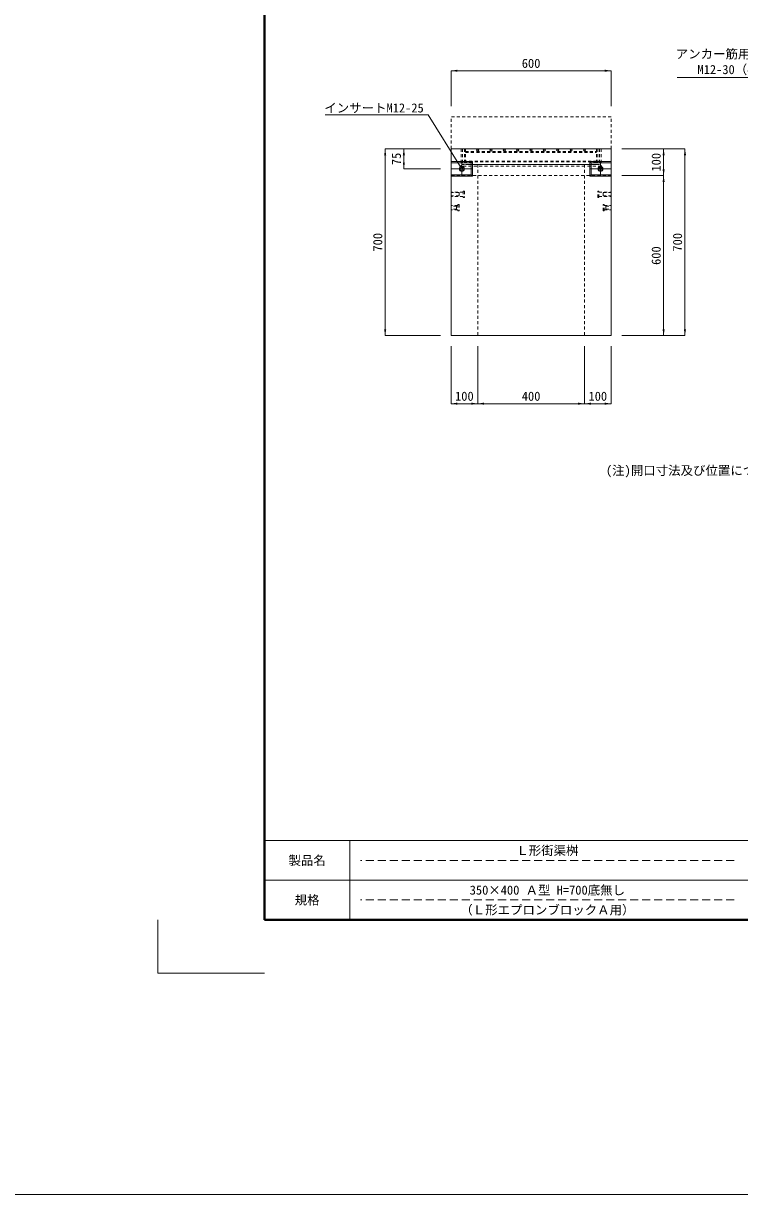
# Model space of a CAD drawing. Units: millimetres at full size. Extents: x 4177 to 21757, y -15978 to -7878.
# Drawn here: x 16224 to 18907, y -15978 to -11588 of the extents above; entities that cross this region are included whole.
import ezdxf
from ezdxf.enums import TextEntityAlignment as Align

# ---------------------------------------------------------------- set-up
doc = ezdxf.new("R2010")
doc.units = ezdxf.units.MM
doc.header["$LTSCALE"] = 15
doc.linetypes.add('USER1', pattern=[1.35, 0.75, -0.6])
doc.linetypes.add('USER2', pattern=[3, 2, -1])
for name, color, linetype, lineweight in [('Defpoints_7', 7, 'Continuous', 13), ('インサート', 3, 'USER1', 5), ('グレーチング', 7, 'Continuous', 5), ('中心線', 241, 'Continuous', 13), ('受枠', 3, 'USER1', 9), ('図枠', 7, 'Continuous', 5), ('境界ブロック', 3, 'USER1', 13), ('寸法線', 7, 'Continuous', 13), ('引出線', 4, 'Continuous', 13), ('枠', 1, 'Continuous', 9), ('集水桝', 1, 'Continuous', 13)]:
    doc.layers.add(name, color=color, linetype=linetype, lineweight=lineweight)
doc.layers.add('文字', color=41, linetype='Continuous')
doc.styles.add('ＭＳ ゴシック', font='')
doc.styles.get('ＭＳ ゴシック').set_extended_font_data('MS Gothic')

# ---------------------------------------------------------------- blocks, each defined once
blk = doc.blocks.new('filled_arrow')
at = {"color": 0, "linetype": 'Continuous', "lineweight": -2}
blk.add_solid([(7.5, 1.25), (0, 0), (7.5, -1.25)], dxfattribs=at)
blk = doc.blocks.new('open_arrow')
at = {"color": 0, "linetype": 'Continuous', "lineweight": -2}
blk.add_lwpolyline([(7.5, 1.25), (0, 0), (7.5, -1.25)], dxfattribs=at)

msp = doc.modelspace()

# ---------------------------------------------------------------- linework, layer by layer
at = {"layer": 'Defpoints_7'}
for p in [(16727.1, -14948.4), (17127.1, -15148.4)]:
    msp.add_line(p, (16727.1, -15148.4), dxfattribs=at)
at = {"layer": 'インサート'}
for p, q in [((17872.1, -12220.5), (17826.1, -12220.5)), ((17826.1, -12220.5), (17826.1, -12237)), ((17856.1, -12222.75), (17826.1, -12222.75)), ((17856.1, -12234.75), (17826.1, -12234.75)), ((17872.1, -12237), (17826.1, -12237)), ((17856.1, -12222.75), (17856.1, -12234.75)), ((17876.1, -12216.75), (17872.1, -12216.75)), ((17872.1, -12216.75), (17872.1, -12240.75)), ((17876.1, -12240.75), (17872.1, -12240.75)), ((17876.1, -12216.75), (17876.1, -12240.75)), ((18376.1, -12216.75), (18380.1, -12216.75)), ((18376.1, -12240.75), (18376.1, -12216.75)), ((18376.1, -12240.75), (18380.1, -12240.75)), ((18380.1, -12240.75), (18380.1, -12216.75)), ((18380.1, -12220.5), (18426.1, -12220.5)), ((18380.1, -12237), (18426.1, -12237)), ((18396.1, -12222.75), (18426.1, -12222.75)), ((18396.1, -12234.75), (18396.1, -12222.75)), ((18396.1, -12234.75), (18426.1, -12234.75)), ((18426.1, -12237), (18426.1, -12220.5)), ((17852.1, -12270.5), (17826.1, -12270.5)), ((17826.1, -12270.5), (17826.1, -12287)), ((17846.1, -12272.75), (17826.1, -12272.75)), ((17846.1, -12284.75), (17826.1, -12284.75)), ((17852.1, -12287), (17826.1, -12287)), ((17846.1, -12272.75), (17846.1, -12284.75)), ((17856.1, -12266.75), (17852.1, -12266.75)), ((17852.1, -12266.75), (17852.1, -12290.75)), ((17856.1, -12290.75), (17852.1, -12290.75)), ((17856.1, -12266.75), (17856.1, -12290.75)), ((18396.1, -12266.75), (18400.1, -12266.75)), ((18396.1, -12290.75), (18396.1, -12266.75)), ((18396.1, -12290.75), (18400.1, -12290.75)), ((18400.1, -12290.75), (18400.1, -12266.75)), ((18400.1, -12270.5), (18426.1, -12270.5)), ((18400.1, -12287), (18426.1, -12287)), ((18406.1, -12272.75), (18426.1, -12272.75)), ((18406.1, -12284.75), (18406.1, -12272.75)), ((18406.1, -12284.75), (18426.1, -12284.75)), ((18426.1, -12287), (18426.1, -12270.5))]:
    msp.add_line(p, q, dxfattribs=at)
at = {"layer": 'インサート', "linetype": 'Continuous'}
for centre, radius in [((17866.1, -12133.75), 9.5), ((17866.1, -12133.75), 6), ((18386.1, -12133.75), 9.5), ((18386.1, -12133.75), 6)]:
    msp.add_circle(centre, radius, dxfattribs=at)
at = {"layer": 'グレーチング', "linetype": 'USER1'}
for p, q in [((17876.1, -12058.75), (17876.1, -12108.75)), ((17876.1, -12058.75), (18376.1, -12058.75)), ((17880.6, -12058.75), (17880.6, -12117.43)), ((17880.6, -12068.75), (18371.6, -12068.75)), ((17880.6, -12071.75), (18371.6, -12071.75)), ((17921.86, -12062.99), (17926.1, -12058.75)), ((17921.86, -12062.99), (17926.1, -12067.23)), ((17926.1, -12058.75), (17930.34, -12062.99)), ((17926.1, -12067.23), (17930.34, -12062.99)), ((17971.86, -12062.99), (17976.1, -12058.75)), ((17971.86, -12062.99), (17976.1, -12067.23)), ((17976.1, -12058.75), (17980.34, -12062.99)), ((17976.1, -12067.23), (17980.34, -12062.99)), ((18021.86, -12062.99), (18026.1, -12058.75)), ((18021.86, -12062.99), (18026.1, -12067.23)), ((18026.1, -12058.75), (18030.34, -12062.99)), ((18026.1, -12067.23), (18030.34, -12062.99)), ((18071.86, -12062.99), (18076.1, -12058.75)), ((18071.86, -12062.99), (18076.1, -12067.23)), ((18076.1, -12058.75), (18080.34, -12062.99)), ((18076.1, -12067.23), (18080.34, -12062.99)), ((18121.86, -12062.99), (18126.1, -12058.75)), ((18121.86, -12062.99), (18126.1, -12067.23)), ((18126.1, -12058.75), (18130.34, -12062.99)), ((18126.1, -12067.23), (18130.34, -12062.99)), ((18171.86, -12062.99), (18176.1, -12058.75)), ((18171.86, -12062.99), (18176.1, -12067.23)), ((18176.1, -12058.75), (18180.34, -12062.99)), ((18176.1, -12067.23), (18180.34, -12062.99)), ((18221.86, -12062.99), (18226.1, -12058.75)), ((18221.86, -12062.99), (18226.1, -12067.23)), ((18226.1, -12058.75), (18230.34, -12062.99)), ((18226.1, -12067.23), (18230.34, -12062.99)), ((18271.86, -12062.99), (18276.1, -12058.75)), ((18271.86, -12062.99), (18276.1, -12067.23)), ((18276.1, -12058.75), (18280.34, -12062.99)), ((18276.1, -12067.23), (18280.34, -12062.99)), ((18321.86, -12062.99), (18326.1, -12058.75)), ((18321.86, -12062.99), (18326.1, -12067.23)), ((18326.1, -12058.75), (18330.34, -12062.99)), ((18326.1, -12067.23), (18330.34, -12062.99)), ((18371.6, -12058.75), (18371.6, -12117.43)), ((18376.1, -12058.75), (18376.1, -12108.75)), ((17876.1, -12108.75), (17880.6, -12108.75)), ((18371.6, -12104.43), (17880.6, -12104.43)), ((18371.6, -12107.43), (17880.6, -12107.43)), ((18371.6, -12108.75), (18376.1, -12108.75)), ((18371.6, -12117.43), (17880.6, -12117.43))]:
    msp.add_line(p, q, dxfattribs=at)
at = {"layer": '中心線'}
for p, q in [((17866.1, -12106.25), (17866.1, -12161.25)), ((18386.1, -12106.25), (18386.1, -12161.25)), ((17906.1, -12133.75), (17826.1, -12133.75)), ((18346.1, -12133.75), (18426.1, -12133.75))]:
    msp.add_line(p, q, dxfattribs=at)
at = {"layer": '受枠'}
for p, q in [((17863.6, -12058.75), (17863.6, -12123.43)), ((17863.6, -12058.75), (18388.6, -12058.75)), ((17869.6, -12058.75), (17869.6, -12117.43)), ((18382.6, -12058.75), (18382.6, -12117.43)), ((18388.6, -12058.75), (18388.6, -12123.43)), ((18388.6, -12123.43), (17863.6, -12123.43)), ((18382.6, -12117.43), (17869.6, -12117.43))]:
    msp.add_line(p, q, dxfattribs=at)
at = {"layer": '図枠', "lineweight": 40}
for p, q in [((17127.1, -9408.4), (17127.1, -14948.4)), ((17127.1, -14948.4), (20727.1, -14948.4))]:
    msp.add_line(p, q, dxfattribs=at)
at = {"layer": '図枠', "lineweight": 13}
for p, q in [((20727.1, -14651.4), (17127.1, -14651.4)), ((17447.1, -14948.4), (17447.1, -14651.4)), ((19827.1, -14799.9), (17127.1, -14799.9))]:
    msp.add_line(p, q, dxfattribs=at)
at = {"layer": '図枠', "linetype": 'USER2', "lineweight": 9}
for p, q in [((18887.1, -14725.65), (17487.1, -14725.65)), ((18887.1, -14874.15), (17487.1, -14874.15))]:
    msp.add_line(p, q, dxfattribs=at)
at = {"layer": '境界ブロック', "lineweight": 9}
for p, q in [((18426.1, -11938.75), (17826.1, -11938.75)), ((17826.1, -12058.75), (17826.1, -11938.75)), ((18426.1, -12058.75), (18426.1, -11938.75))]:
    msp.add_line(p, q, dxfattribs=at)
at = {"layer": '寸法線'}
for p, q in [((17826.1, -11765.78), (18426.1, -11765.78)), ((17826.1, -11898.75), (17826.1, -11765.78)), ((18426.1, -11898.75), (18426.1, -11765.78)), ((17579.4, -12058.75), (17579.4, -12758.75)), ((17786.1, -12058.75), (17579.4, -12058.75)), ((17649.4, -12058.75), (17649.4, -12133.75)), ((17786.1, -12058.75), (17649.4, -12058.75)), ((18466.1, -12058.75), (18622.56, -12058.75)), ((18466.1, -12058.75), (18702.56, -12058.75)), ((18622.56, -12058.75), (18622.56, -12158.75)), ((18702.56, -12058.75), (18702.56, -12758.75)), ((17786.1, -12133.75), (17649.4, -12133.75)), ((18466.1, -12158.75), (18622.56, -12158.75)), ((18466.1, -12158.75), (18622.56, -12158.75)), ((18622.56, -12758.75), (18622.56, -12158.75)), ((17786.1, -12758.75), (17579.4, -12758.75)), ((18466.1, -12758.75), (18622.56, -12758.75)), ((18466.1, -12758.75), (18702.56, -12758.75)), ((17826.1, -12798.75), (17826.1, -13013.73)), ((17926.1, -12798.75), (17926.1, -13013.73)), ((17926.1, -12798.75), (17926.1, -13013.73)), ((18326.1, -12798.75), (18326.1, -13013.73)), ((18326.1, -12798.75), (18326.1, -13013.73)), ((18426.1, -12798.75), (18426.1, -13013.73)), ((17826.1, -13013.73), (17926.1, -13013.73)), ((17926.1, -13013.73), (18326.1, -13013.73)), ((18326.1, -13013.73), (18426.1, -13013.73))]:
    msp.add_line(p, q, dxfattribs=at)
at = {"layer": '引出線'}
for points in [[(19412.08, -12271.22), (19195.85, -11790.62), (18672.76, -11790.62)], [(17861.11, -12125.67), (17741.08, -11931.28), (17354.13, -11931.28)]]:
    msp.add_lwpolyline(points, dxfattribs=at)
at = {"layer": '枠'}
msp.add_line((4177.1, -15978.4), (21757.1, -15978.4), dxfattribs=at)
at = {"layer": '集水桝'}
for p, q in [((18426.1, -12058.75), (17826.1, -12058.75)), ((17826.1, -12058.75), (17826.1, -12758.75)), ((18426.1, -12058.75), (18426.1, -12758.75)), ((18426.1, -12758.75), (17826.1, -12758.75))]:
    msp.add_line(p, q, dxfattribs=at)
at = {"layer": '集水桝', "lineweight": 9}
for p, q in [((17906.1, -12106.25), (17826.1, -12106.25)), ((17906.1, -12106.25), (17906.1, -12161.25)), ((18346.1, -12106.25), (18426.1, -12106.25)), ((18346.1, -12106.25), (18346.1, -12161.25)), ((17906.1, -12161.25), (17826.1, -12161.25)), ((18346.1, -12161.25), (18426.1, -12161.25))]:
    msp.add_line(p, q, dxfattribs=at)
at = {"layer": '集水桝', "lineweight": 5}
for p, q in [((17901.1, -12111.25), (17826.1, -12111.25)), ((17906.1, -12106.25), (17901.1, -12111.25)), ((17901.1, -12111.25), (17901.1, -12156.25)), ((18346.1, -12106.25), (18351.1, -12111.25)), ((18351.1, -12111.25), (18426.1, -12111.25)), ((18351.1, -12111.25), (18351.1, -12156.25)), ((17901.1, -12156.25), (17826.1, -12156.25)), ((17901.1, -12156.25), (17906.1, -12161.25)), ((18351.1, -12156.25), (18346.1, -12161.25)), ((18351.1, -12156.25), (18426.1, -12156.25))]:
    msp.add_line(p, q, dxfattribs=at)
at = {"layer": '集水桝', "linetype": 'USER1', "lineweight": 15}
for p, q in [((18426.1, -12158.75), (17826.1, -12158.75)), ((17926.1, -12117.43), (17926.1, -12758.75)), ((18326.1, -12117.43), (18326.1, -12758.75))]:
    msp.add_line(p, q, dxfattribs=at)

# ---------------------------------------------------------------- block references
at = {"layer": '寸法線', "xscale": 3.2, "yscale": 3.2}
for p in [(17826.1, -11765.78), (17826.1, -13013.73), (17926.1, -13013.73), (18326.1, -13013.73)]:
    msp.add_blockref('filled_arrow', p, dxfattribs=at)
for p, rotation in [((18426.1, -11765.78), 180), ((17579.4, -12058.75), 270), ((17649.4, -12058.75), 270), ((18622.56, -12058.75), 270), ((18702.56, -12058.75), 270), ((17649.4, -12133.75), 90), ((18622.56, -12158.75), 90), ((18622.56, -12158.75), 270), ((17579.4, -12758.75), 90), ((18622.56, -12758.75), 90), ((18702.56, -12758.75), 90), ((17926.1, -13013.73), 180), ((18326.1, -13013.73), 180), ((18426.1, -13013.73), 180)]:
    msp.add_blockref('filled_arrow', p, dxfattribs=dict(at, rotation=rotation))
at = {"layer": '引出線', "xscale": 0.16, "yscale": 0.16, "rotation": 121.7}
msp.add_blockref('open_arrow', (17861.11, -12125.67), dxfattribs=at)

# ---------------------------------------------------------------- texts
at = {"layer": '図枠', "style": 'ＭＳ ゴシック'}
for s, p in [('製品名', (17287.1, -14725.65)), ('Ｌ形街渠桝', (18187.1, -14688.52)), ('350×400 Ａ型 H=700底無し', (18187.1, -14837.02)), ('規格', (17287.1, -14874.15)), ('（Ｌ形エプロンブロックＡ用）', (18187.1, -14911.27))]:
    msp.add_text(s, height=34.18, dxfattribs=at).set_placement(p, align=Align.MIDDLE_CENTER)
at = {"layer": '寸法線', "style": 'ＭＳ ゴシック'}
for s, p in [('600', (18126.1, -11737.78)), ('100', (17876.1, -12985.73)), ('400', (18126.1, -12985.73)), ('100', (18376.1, -12985.73))]:
    msp.add_text(s, height=34.18, dxfattribs=at).set_placement(p, align=Align.MIDDLE_CENTER)
for s, p in [('75', (17621.4, -12096.25)), ('100', (18594.56, -12108.75)), ('700', (17551.4, -12408.75)), ('700', (18674.56, -12408.75)), ('600', (18594.56, -12458.75))]:
    msp.add_text(s, height=34.18, rotation=90, dxfattribs=at).set_placement(p, align=Align.MIDDLE_CENTER)
at = {"layer": '引出線', "style": 'ＭＳ ゴシック'}
for s, p in [('アンカー筋用インサート', (18667.89, -11730.02)), ('M12-30（4個）\u3000', (18749.48, -11788.52))]:
    msp.add_text(s, height=34.18, dxfattribs=at).set_placement(p, align=Align.BOTTOM_LEFT)
msp.add_text('インサートM12-25', height=34.18, dxfattribs=at).set_placement((17537.61, -11888.08), align=Align.TOP_CENTER)
at = {"layer": '文字', "style": 'ＭＳ ゴシック'}
msp.add_text('(注)開口寸法及び位置については変更可能です。', height=34.18, dxfattribs=at).set_placement((18406.54, -13291.34), align=Align.BOTTOM_LEFT)

doc.saveas('drawing.dxf')
